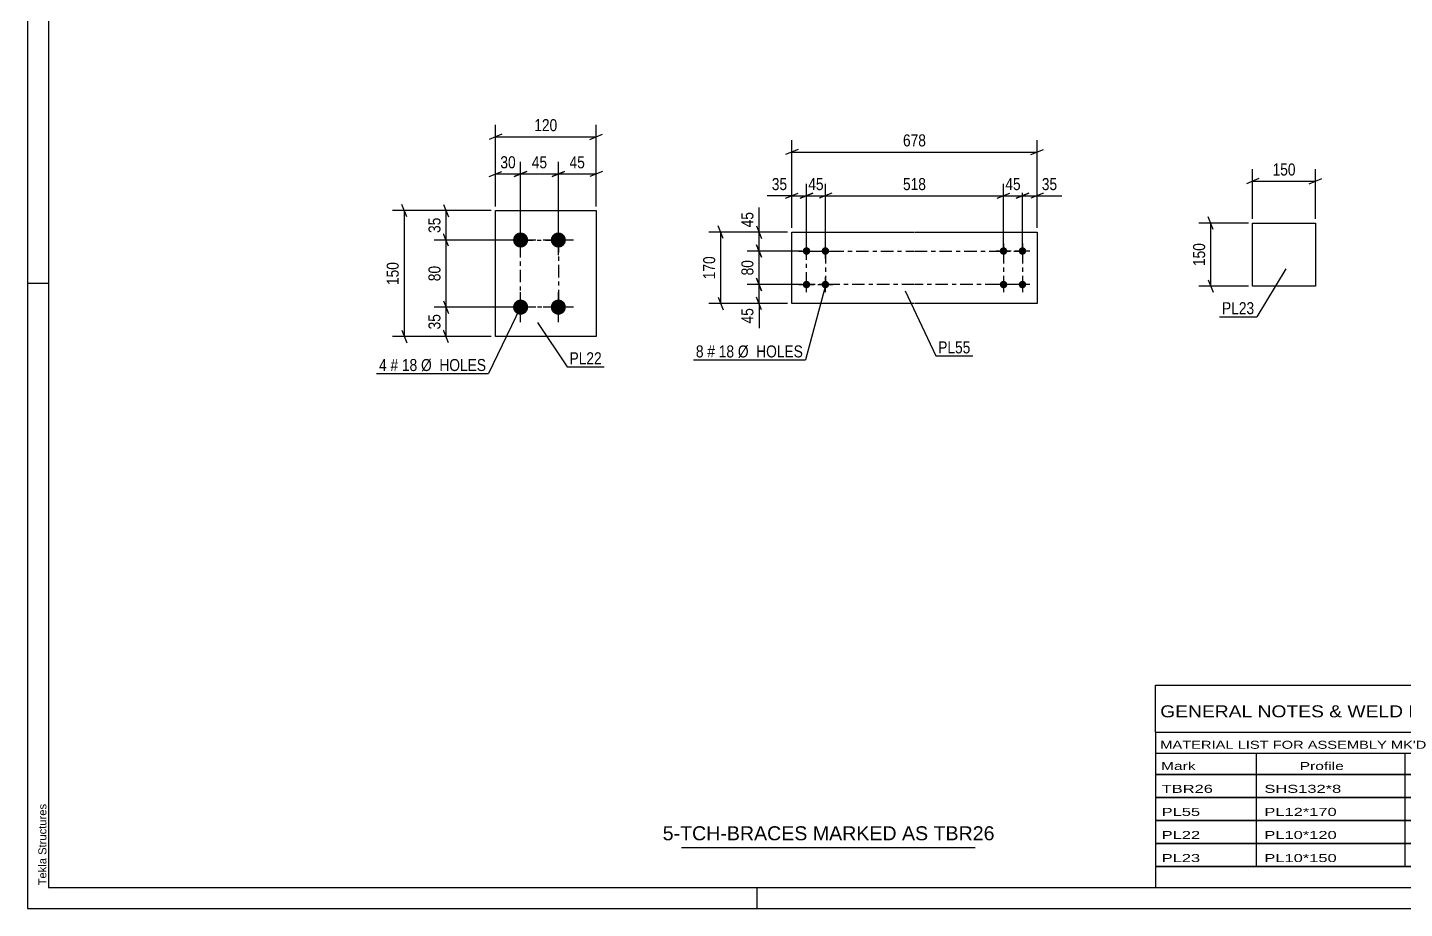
# Model space of a CAD drawing. Header units: millimetres. Extents: x 0 to 594, y 0 to 420.
# Drawn here: x 0 to 328.4, y 0 to 210 of the extents above; entities that cross this region are included whole.
import ezdxf

# ---------------------------------------------------------------- set-up
doc = ezdxf.new("R2010")
doc.units = ezdxf.units.MM
doc.linetypes.add('DXK_LINE_DOT3', pattern=[5.9187, 2.979, -0.9799, 0.9799, -0.9799])
doc.styles.add('Arial', font='ARIAL.TTF', dxfattribs={"height": 0.2})
doc.styles.add('Arial Narrow', font='ARIALN.TTF', dxfattribs={"height": 0.2})

# ---------------------------------------------------------------- blocks, each defined once
blk = doc.blocks.new('Unknown-489684978-1163')
at = {"color": 5, "linetype": 'Continuous'}
for p, q in [((0, 420), (0, 0)), ((5, 415), (5, 5)), ((5, 149), (0, 149)), ((5, 5), (589, 5)), ((174, 0), (174, 5)), ((0, 0), (594, 0))]:
    blk.add_line(p, q, dxfattribs=at)
at = {"color": 174, "linetype": 'Continuous', "style": 'Arial'}
blk.add_text('Tekla Structures', height=1.9102, rotation=90, dxfattribs=at).set_placement((4.5, 5.5))
blk = doc.blocks.new('Unknown-489684978-5815')
at = {"color": 7, "linetype": 'Continuous'}
for p, q in [((269, 53.25), (429, 53.25)), ((269, 42), (269, 53.25)), ((429, 53.25), (429, 42)), ((269, 42), (429, 42)), ((269, 42), (269, 37)), ((429, 42), (429, 37)), ((269, 37), (429, 37)), ((269, 37), (269, 32)), ((293, 37), (293, 32)), ((328.5, 37), (328.5, 32)), ((354.5, 37), (354.5, 32)), ((367.5, 37), (367.5, 32)), ((385, 37), (385, 32)), ((407, 37), (407, 32)), ((429, 37), (429, 32)), ((269, 32), (429, 32)), ((269, 31.95), (269, 26.55)), ((269, 31.95), (429, 31.95)), ((293, 32), (293, 26.5)), ((328.5, 32), (328.5, 26.5)), ((354.5, 32), (354.5, 26.5)), ((367.5, 32), (367.5, 26.5)), ((385, 32), (385, 26.5)), ((407, 32), (407, 26.5)), ((429, 31.95), (429, 26.55)), ((269, 26.55), (429, 26.55)), ((269, 26.45), (269, 21.05)), ((269, 26.45), (429, 26.45)), ((293, 26.5), (293, 21)), ((328.5, 26.5), (328.5, 21)), ((354.5, 26.5), (354.5, 21)), ((367.5, 26.5), (367.5, 21)), ((385, 26.5), (385, 21)), ((407, 26.5), (407, 21)), ((429, 26.45), (429, 21.05)), ((269, 21.05), (429, 21.05)), ((269, 20.95), (269, 15.55)), ((269, 20.95), (429, 20.95)), ((293, 21), (293, 15.5)), ((328.5, 21), (328.5, 15.5)), ((354.5, 21), (354.5, 15.5)), ((367.5, 21), (367.5, 15.5)), ((385, 21), (385, 15.5)), ((407, 21), (407, 15.5)), ((429, 20.95), (429, 15.55)), ((269, 15.55), (429, 15.55)), ((269, 15.45), (269, 10.05)), ((269, 15.45), (429, 15.45)), ((293, 15.5), (293, 10)), ((328.5, 15.5), (328.5, 10)), ((354.5, 15.5), (354.5, 10)), ((367.5, 15.5), (367.5, 10)), ((385, 15.5), (385, 10)), ((407, 15.5), (407, 10)), ((429, 15.45), (429, 10.05)), ((269, 10.05), (429, 10.05)), ((269, 10), (429, 10)), ((269, 10), (269, 5)), ((385, 10), (385, 5)), ((407, 10), (407, 5)), ((429, 10), (429, 5)), ((269, 5), (429, 5))]:
    blk.add_line(p, q, dxfattribs=at)
at = {"color": 7, "style": 'Arial Narrow'}
for s, height, width, p in [('GENERAL NOTES & WELD DETAILS :', 2.8633, 1.4, (270.15, 45.56)), ('REFER TYP DRAWING TYP-01', 1.9089, 1.6, (353.7, 45.66)), ("MATERIAL LIST FOR ASSEMBLY MK'D", 1.9089, 1.6, (270.15, 38.06)), ('TBR26', 1.909, 1.794707, (362.68, 37.97)), ('5', 1.91, 1.794707, (391.08, 38.06)), ('No. Required', 1.9089, 1.6, (400.41, 38.06)), ('Mark', 1.909, 1.7, (270.34, 33)), ('Profile', 1.909, 1.7, (303.41, 33)), ('Material', 1.909, 1.7, (333.54, 33.06)), ('No.', 1.909, 1.7, (358.5, 33.06)), ('Length', 1.909, 1.7, (369, 33.06)), ('Area', 1.909, 1.7, (391.5, 33.06)), ('Weight', 1.909, 1.7, (411, 33.06))]:
    blk.add_text(s, height=height, dxfattribs=dict(at, width=width)).set_placement(p)
at = {"color": 7, "linetype": 'Continuous', "style": 'Arial Narrow'}
for s, height, width, p in [('TBR26', 1.909, 1.794707, (270.5, 27.56)), ('SHS132*8', 1.909, 1.794707, (295, 27.56)), ('E350', 1.909, 1.794707, (334.74, 27.56)), ('1', 1.91, 1.794707, (358.86, 27.56)), ('5728', 1.909, 1.794707, (371.58, 27.56)), ('3.0', 1.909, 1.794707, (395.32, 27.56)), ('177.9', 1.909, 1.794707, (411.96, 27.56)), ('PL55', 1.909, 1.794707, (270.5, 22.06)), ('PL12*170', 1.909, 1.794707, (295, 22.06)), ('E350', 1.909, 1.794707, (334.74, 22.06)), ('1', 1.91, 1.794707, (358.86, 22.06)), ('678', 1.909, 1.794707, (373.77, 22.06)), ('0.3', 1.909, 1.794707, (395.32, 22.06)), ('10.9', 1.909, 1.794707, (414.14, 22.06)), ('PL22', 1.909, 1.794707, (270.5, 16.56)), ('PL10*120', 1.909, 1.794707, (295, 16.56)), ('E350', 1.909, 1.794707, (334.74, 16.56)), ('4', 1.91, 1.794707, (358.86, 16.56)), ('150', 1.909, 1.794707, (373.77, 16.56)), ('0.0', 1.909, 1.794707, (395.32, 16.56)), ('5.7', 1.909, 1.794707, (416.33, 16.56)), ('PL23', 1.909, 1.794707, (270.5, 11.06)), ('PL10*150', 1.909, 1.794707, (295, 11.06)), ('E350', 1.909, 1.794707, (334.74, 11.06)), ('2', 1.91, 1.794707, (358.86, 11.06)), ('150', 1.909, 1.794707, (373.77, 11.06)), ('0.1', 1.909, 1.794707, (395.32, 11.06)), ('3.5', 1.909, 1.794707, (416.33, 11.06)), ('Total', 1.909, 1.7, (371.33, 6.5)), ('3.5', 1.909, 1.794707, (394.83, 6.5)), ('198.0', 1.909, 1.794707, (411.96, 6.5))]:
    blk.add_text(s, height=height, dxfattribs=dict(at, width=width)).set_placement(p)
blk = doc.blocks.new('Unknown-489684978-5816')
at = {"color": 7, "linetype": 'Continuous'}
blk.add_line((156, 14.5), (226, 14.5), dxfattribs=at)
at = {"color": 7, "style": 'Arial'}
blk.add_text('5-TCH-BRACES MARKED AS TBR26', height=3.3428, dxfattribs=at).set_placement((151.49, 16.25))
blk = doc.blocks.new('Part-489684978-3274 - 3273')
at = {"color": 2, "linetype": 'Continuous'}
for p, q in [((182.29, 161.23), (211.49, 161.23)), ((182.29, 144.23), (182.29, 161.23)), ((211.59, 161.23), (240.79, 161.23)), ((240.79, 161.23), (240.79, 144.23)), ((211.49, 144.23), (182.29, 144.23)), ((240.79, 144.23), (211.59, 144.23))]:
    blk.add_line(p, q, dxfattribs=at)
blk = doc.blocks.new('Bolt-489684978-3275 - 3273')
at = {"linetype": 'Continuous'}
for points in [[(232.79, 155.83, -1), (232.79, 157.63, -1)], [(237.29, 155.83, -1), (237.29, 157.63, -1)], [(232.79, 147.83, -1), (232.79, 149.63, -1)], [(237.29, 147.83, -1), (237.29, 149.63, -1)]]:
    blk.add_hatch(color=1, dxfattribs=at).paths.add_polyline_path(points)
at = {"color": 1, "linetype": 'Continuous'}
for p, q in [((232.79, 158.53), (232.79, 154.93)), ((237.29, 158.53), (237.29, 154.93)), ((234.59, 156.73), (230.99, 156.73)), ((239.09, 156.73), (235.49, 156.73)), ((234.59, 148.73), (230.99, 148.73)), ((232.79, 150.53), (232.79, 146.93)), ((239.09, 148.73), (235.49, 148.73)), ((237.29, 150.53), (237.29, 146.93))]:
    blk.add_line(p, q, dxfattribs=at)
blk = doc.blocks.new('Bolt-489684978-3276 - 3273')
at = {"linetype": 'Continuous'}
for points in [[(185.79, 157.63, -1), (185.79, 155.83, -1)], [(190.29, 157.63, -1), (190.29, 155.83, -1)], [(185.79, 149.63, -1), (185.79, 147.83, -1)], [(190.29, 149.63, -1), (190.29, 147.83, -1)]]:
    blk.add_hatch(color=1, dxfattribs=at).paths.add_polyline_path(points)
at = {"color": 1, "linetype": 'Continuous'}
for p, q in [((185.79, 154.93), (185.79, 158.53)), ((190.29, 154.93), (190.29, 158.53)), ((183.99, 156.73), (187.59, 156.73)), ((188.49, 156.73), (192.09, 156.73)), ((183.99, 148.73), (187.59, 148.73)), ((185.79, 146.93), (185.79, 150.53)), ((188.49, 148.73), (192.09, 148.73)), ((190.29, 146.93), (190.29, 150.53))]:
    blk.add_line(p, q, dxfattribs=at)
blk = doc.blocks.new('Bolt-489684978-1755 - 1749')
at = {"linetype": 'Continuous'}
for points in [[(117.6, 157.55, -1), (117.6, 161.15, -1)], [(126.6, 157.55, -1), (126.6, 161.15, -1)], [(117.6, 141.55, -1), (117.6, 145.15, -1)], [(126.6, 141.55, -1), (126.6, 145.15, -1)]]:
    blk.add_hatch(color=1, dxfattribs=at).paths.add_polyline_path(points)
at = {"color": 1, "linetype": 'Continuous'}
for p, q in [((117.6, 155.75), (117.6, 162.95)), ((126.6, 155.75), (126.6, 162.95)), ((121.2, 159.35), (114, 159.35)), ((130.2, 159.35), (123, 159.35)), ((117.6, 139.75), (117.6, 146.95)), ((126.6, 139.75), (126.6, 146.95)), ((121.2, 143.35), (114, 143.35)), ((130.2, 143.35), (123, 143.35))]:
    blk.add_line(p, q, dxfattribs=at)
blk = doc.blocks.new('Part-489684978-1770 - 1749')
at = {"color": 2, "linetype": 'Continuous'}
for p, q in [((111.6, 136.35), (111.6, 166.35)), ((111.6, 166.35), (135.6, 166.35)), ((135.6, 166.35), (135.6, 136.35)), ((135.6, 136.35), (111.6, 136.35))]:
    blk.add_line(p, q, dxfattribs=at)
blk = doc.blocks.new('Part-489684978-1712 - 1696')
at = {"color": 2, "linetype": 'Continuous'}
for p, q in [((292.2, 163.38), (307.2, 163.38)), ((292.2, 148.38), (292.2, 163.38)), ((307.2, 163.38), (307.2, 148.38)), ((307.2, 148.38), (292.2, 148.38))]:
    blk.add_line(p, q, dxfattribs=at)
blk = doc.blocks.new('Rectangle-489684978-4076 - 3273')
at = {"color": 1, "linetype": 'DXK_LINE_DOT3'}
for p, q in [((185.79, 156.73), (211.49, 156.73)), ((185.79, 148.73), (185.79, 156.73)), ((211.59, 156.73), (237.29, 156.73)), ((237.29, 156.73), (237.29, 148.73)), ((211.49, 148.73), (185.79, 148.73)), ((237.29, 148.73), (211.59, 148.73))]:
    blk.add_line(p, q, dxfattribs=at)
blk = doc.blocks.new('Rectangle-489684978-1870 - 1749')
at = {"color": 1, "linetype": 'DXK_LINE_DOT3'}
blk.add_lwpolyline([(117.6, 159.35), (126.6, 159.35), (126.6, 143.35), (117.6, 143.35), (117.6, 159.35)], close=True, dxfattribs=at)
blk = doc.blocks.new('Line-489684978-4086 - 3273')
at = {"color": 1, "linetype": 'DXK_LINE_DOT3'}
blk.add_line((190.29, 156.73), (190.29, 148.73), dxfattribs=at)
blk = doc.blocks.new('Line-489684978-4093 - 3273')
at = {"color": 1, "linetype": 'DXK_LINE_DOT3'}
blk.add_line((232.79, 156.73), (232.79, 148.73), dxfattribs=at)
blk = doc.blocks.new('StraightDimension-489684978-4152 - 3273')
at = {"color": 7, "linetype": 'Continuous'}
for p, q in [((183.79, 180.92), (180.79, 179.72)), ((182.29, 162.23), (182.29, 183.17)), ((239.29, 179.72), (242.29, 180.92)), ((240.79, 162.23), (240.79, 183.17)), ((182.29, 180.32), (240.79, 180.32))]:
    blk.add_line(p, q, dxfattribs=at)
at = {"color": 0}
blk.add_wipeout([(214.88, 181.07), (214.88, 185.27), (208.2, 185.27), (208.2, 181.07)], dxfattribs=at)
at = {"color": 3, "style": 'Arial Narrow'}
blk.add_text('678', height=2.863, dxfattribs=at).set_placement((208.8, 181.67))
blk = doc.blocks.new('StraightDimension-489684978-4104 - 3273')
at = {"color": 7, "linetype": 'Continuous'}
for p, q in [((185.79, 157.73), (185.79, 172.75)), ((190.29, 157.73), (190.29, 172.75)), ((184.29, 169.3), (187.29, 170.5)), ((185.79, 169.9), (190.29, 169.9)), ((191.79, 170.5), (188.79, 169.3))]:
    blk.add_line(p, q, dxfattribs=at)
at = {"color": 0}
blk.add_wipeout([(190.47, 170.65), (190.47, 174.85), (185.61, 174.85), (185.61, 170.65)], dxfattribs=at)
at = {"color": 3, "style": 'Arial Narrow'}
blk.add_text('45', height=2.863, dxfattribs=at).set_placement((186.21, 171.25))
blk = doc.blocks.new('StraightDimension-489684978-4165 - 3273')
at = {"color": 7, "linetype": 'Continuous'}
for p, q in [((173.87, 158.23), (175.07, 155.23)), ((184.79, 156.73), (171.62, 156.73)), ((174.47, 148.73), (174.47, 156.73)), ((184.79, 148.73), (171.62, 148.73)), ((175.07, 147.23), (173.87, 150.23))]:
    blk.add_line(p, q, dxfattribs=at)
at = {"color": 0}
blk.add_wipeout([(173.72, 155.16), (169.52, 155.16), (169.52, 150.31), (173.72, 150.31)], dxfattribs=at)
at = {"color": 3, "style": 'Arial Narrow'}
blk.add_text('80', height=2.863, rotation=90.0002, dxfattribs=at).set_placement((173.12, 150.91))
blk = doc.blocks.new('StraightDimension-489684978-4101 - 3273')
at = {"color": 7, "linetype": 'Continuous'}
for p, q in [((237.29, 157.73), (237.29, 172.75)), ((240.79, 162.23), (240.79, 172.75)), ((235.79, 169.3), (238.79, 170.5)), ((237.29, 169.9), (240.79, 169.9)), ((242.29, 170.5), (239.29, 169.3))]:
    blk.add_line(p, q, dxfattribs=at)
at = {"color": 0}
blk.add_wipeout([(246.17, 170.65), (246.17, 174.85), (241.31, 174.85), (241.31, 170.65)], dxfattribs=at)
at = {"color": 7, "linetype": 'Continuous'}
blk.add_line((240.79, 169.9), (246.7, 169.9), dxfattribs=at)
blk.add_line((240.79, 169.9), (246.7, 169.9), dxfattribs=at)
at = {"color": 3, "style": 'Arial Narrow'}
blk.add_text('35', height=2.863, dxfattribs=at).set_placement((241.91, 171.25))
blk = doc.blocks.new('StraightDimension-489684978-4166 - 3273')
at = {"color": 7, "linetype": 'Continuous'}
for p, q in [((184.79, 148.73), (171.62, 148.73)), ((173.87, 150.23), (175.07, 147.23)), ((174.47, 144.23), (174.47, 148.73)), ((175.07, 142.73), (173.87, 145.73)), ((181.29, 144.23), (171.62, 144.23))]:
    blk.add_line(p, q, dxfattribs=at)
at = {"color": 0}
blk.add_wipeout([(173.72, 143.71), (169.52, 143.71), (169.52, 138.85), (173.72, 138.85)], dxfattribs=at)
at = {"color": 7, "linetype": 'Continuous'}
blk.add_line((174.47, 144.23), (174.47, 138.33), dxfattribs=at)
blk.add_line((174.47, 144.23), (174.47, 138.33), dxfattribs=at)
at = {"color": 3, "style": 'Arial Narrow'}
blk.add_text('45', height=2.863, rotation=90.0002, dxfattribs=at).set_placement((173.12, 139.45))
blk = doc.blocks.new('StraightDimension-489684978-4102 - 3273')
at = {"color": 7, "linetype": 'Continuous'}
for p, q in [((232.79, 157.73), (232.79, 172.75)), ((237.29, 157.73), (237.29, 172.75)), ((231.29, 169.3), (234.29, 170.5)), ((232.79, 169.9), (237.29, 169.9)), ((238.79, 170.5), (235.79, 169.3))]:
    blk.add_line(p, q, dxfattribs=at)
at = {"color": 0}
blk.add_wipeout([(237.47, 170.65), (237.47, 174.85), (232.61, 174.85), (232.61, 170.65)], dxfattribs=at)
at = {"color": 3, "style": 'Arial Narrow'}
blk.add_text('45', height=2.863, dxfattribs=at).set_placement((233.21, 171.25))
blk = doc.blocks.new('StraightDimension-489684978-4103 - 3273')
at = {"color": 7, "linetype": 'Continuous'}
for p, q in [((190.29, 157.73), (190.29, 172.75)), ((232.79, 157.73), (232.79, 172.75)), ((191.79, 170.5), (188.79, 169.3)), ((190.29, 169.9), (232.79, 169.9)), ((231.29, 169.3), (234.29, 170.5))]:
    blk.add_line(p, q, dxfattribs=at)
at = {"color": 0}
blk.add_wipeout([(214.88, 170.65), (214.88, 174.85), (208.2, 174.85), (208.2, 170.65)], dxfattribs=at)
at = {"color": 3, "style": 'Arial Narrow'}
blk.add_text('518', height=2.863, dxfattribs=at).set_placement((208.8, 171.25))
blk = doc.blocks.new('StraightDimension-489684978-4105 - 3273')
at = {"color": 7, "linetype": 'Continuous'}
for p, q in [((182.29, 162.23), (182.29, 172.75)), ((185.79, 157.73), (185.79, 172.75)), ((180.79, 169.3), (183.79, 170.5)), ((182.29, 169.9), (185.79, 169.9)), ((187.29, 170.5), (184.29, 169.3))]:
    blk.add_line(p, q, dxfattribs=at)
at = {"color": 0}
blk.add_wipeout([(181.76, 170.65), (181.76, 174.85), (176.91, 174.85), (176.91, 170.65)], dxfattribs=at)
at = {"color": 7, "linetype": 'Continuous'}
blk.add_line((182.29, 169.9), (176.38, 169.9), dxfattribs=at)
blk.add_line((182.29, 169.9), (176.38, 169.9), dxfattribs=at)
at = {"color": 3, "style": 'Arial Narrow'}
blk.add_text('35', height=2.863, dxfattribs=at).set_placement((177.51, 171.25))
blk = doc.blocks.new('StraightDimension-489684978-4164 - 3273')
at = {"color": 7, "linetype": 'Continuous'}
for p, q in [((181.29, 161.23), (171.62, 161.23)), ((173.87, 162.73), (175.07, 159.73)), ((174.47, 156.73), (174.47, 161.23)), ((175.07, 155.23), (173.87, 158.23)), ((184.79, 156.73), (171.62, 156.73))]:
    blk.add_line(p, q, dxfattribs=at)
at = {"color": 0}
blk.add_wipeout([(173.72, 166.62), (169.52, 166.62), (169.52, 161.76), (173.72, 161.76)], dxfattribs=at)
at = {"color": 7, "linetype": 'Continuous'}
blk.add_line((174.47, 161.23), (174.47, 167.14), dxfattribs=at)
blk.add_line((174.47, 161.23), (174.47, 167.14), dxfattribs=at)
at = {"color": 3, "style": 'Arial Narrow'}
blk.add_text('45', height=2.863, rotation=90.0002, dxfattribs=at).set_placement((173.12, 162.36))
blk = doc.blocks.new('StraightDimension-489684978-4187 - 3273')
at = {"color": 7, "linetype": 'Continuous'}
for p, q in [((181.29, 161.23), (162.5, 161.23)), ((165.95, 159.73), (164.75, 162.73)), ((165.35, 144.23), (165.35, 161.23)), ((164.75, 145.73), (165.95, 142.73)), ((181.29, 144.23), (162.5, 144.23))]:
    blk.add_line(p, q, dxfattribs=at)
at = {"color": 0}
blk.add_wipeout([(164.6, 156.08), (160.4, 156.08), (160.4, 149.39), (164.6, 149.39)], dxfattribs=at)
at = {"color": 3, "style": 'Arial Narrow'}
blk.add_text('170', height=2.863, rotation=90.0002, dxfattribs=at).set_placement((164, 149.99))
blk = doc.blocks.new('StraightDimension-489684978-1804 - 1749')
at = {"color": 7, "linetype": 'Continuous'}
for p, q in [((116.6, 159.35), (96.98, 159.35)), ((100.43, 157.85), (99.23, 160.85)), ((99.83, 143.35), (99.83, 159.35)), ((99.23, 144.85), (100.43, 141.85)), ((116.6, 143.35), (96.98, 143.35))]:
    blk.add_line(p, q, dxfattribs=at)
at = {"color": 0}
blk.add_wipeout([(99.08, 153.78), (94.88, 153.78), (94.88, 148.93), (99.08, 148.93)], dxfattribs=at)
at = {"color": 3, "style": 'Arial Narrow'}
blk.add_text('80', height=2.863, rotation=90.0002, dxfattribs=at).set_placement((98.48, 149.53))
blk = doc.blocks.new('StraightDimension-489684978-1788 - 1749')
at = {"color": 7, "linetype": 'Continuous'}
for p, q in [((99.23, 167.85), (100.43, 164.85)), ((110.6, 166.35), (96.98, 166.35)), ((99.83, 159.35), (99.83, 166.35)), ((116.6, 159.35), (96.98, 159.35)), ((100.43, 157.85), (99.23, 160.85))]:
    blk.add_line(p, q, dxfattribs=at)
at = {"color": 0}
blk.add_wipeout([(99.08, 165.28), (94.88, 165.28), (94.88, 160.43), (99.08, 160.43)], dxfattribs=at)
at = {"color": 3, "style": 'Arial Narrow'}
blk.add_text('35', height=2.863, rotation=90.0002, dxfattribs=at).set_placement((98.48, 161.03))
blk = doc.blocks.new('StraightDimension-489684978-1772 - 1749')
at = {"color": 7, "linetype": 'Continuous'}
for p, q in [((99.23, 144.85), (100.43, 141.85)), ((116.6, 143.35), (96.98, 143.35)), ((99.83, 136.35), (99.83, 143.35)), ((110.6, 136.35), (96.98, 136.35)), ((100.43, 134.85), (99.23, 137.85))]:
    blk.add_line(p, q, dxfattribs=at)
at = {"color": 0}
blk.add_wipeout([(99.08, 142.28), (94.88, 142.28), (94.88, 137.43), (99.08, 137.43)], dxfattribs=at)
at = {"color": 3, "style": 'Arial Narrow'}
blk.add_text('35', height=2.863, rotation=90.0002, dxfattribs=at).set_placement((98.48, 138.03))
blk = doc.blocks.new('StraightDimension-489684978-1818 - 1749')
at = {"color": 7, "linetype": 'Continuous'}
for p, q in [((90.47, 164.85), (89.27, 167.85)), ((110.6, 166.35), (87.02, 166.35)), ((89.87, 136.35), (89.87, 166.35)), ((110.6, 136.35), (87.02, 136.35)), ((89.27, 137.85), (90.47, 134.85))]:
    blk.add_line(p, q, dxfattribs=at)
at = {"color": 0}
blk.add_wipeout([(89.12, 154.7), (84.92, 154.7), (84.92, 148.01), (89.12, 148.01)], dxfattribs=at)
at = {"color": 3, "style": 'Arial Narrow'}
blk.add_text('150', height=2.863, rotation=90.0002, dxfattribs=at).set_placement((88.52, 148.61))
blk = doc.blocks.new('StraightDimension-489684978-1829 - 1749')
at = {"color": 7, "linetype": 'Continuous'}
for p, q in [((111.6, 167.35), (111.6, 177.95)), ((117.6, 160.35), (117.6, 177.95)), ((110.1, 174.5), (113.1, 175.7)), ((111.6, 175.1), (117.6, 175.1)), ((119.1, 175.7), (116.1, 174.5))]:
    blk.add_line(p, q, dxfattribs=at)
at = {"color": 0}
blk.add_wipeout([(117.03, 175.85), (117.03, 180.05), (112.17, 180.05), (112.17, 175.85)], dxfattribs=at)
at = {"color": 3, "style": 'Arial Narrow'}
blk.add_text('30', height=2.863, dxfattribs=at).set_placement((112.77, 176.45))
blk = doc.blocks.new('StraightDimension-489684978-1839 - 1749')
at = {"color": 7, "linetype": 'Continuous'}
for p, q in [((117.6, 160.35), (117.6, 177.95)), ((126.6, 160.35), (126.6, 177.95)), ((116.1, 174.5), (119.1, 175.7)), ((117.6, 175.1), (126.6, 175.1)), ((128.1, 175.7), (125.1, 174.5))]:
    blk.add_line(p, q, dxfattribs=at)
at = {"color": 0}
blk.add_wipeout([(124.53, 175.85), (124.53, 180.05), (119.67, 180.05), (119.67, 175.85)], dxfattribs=at)
at = {"color": 3, "style": 'Arial Narrow'}
blk.add_text('45', height=2.863, dxfattribs=at).set_placement((120.27, 176.45))
blk = doc.blocks.new('StraightDimension-489684978-1849 - 1749')
at = {"color": 7, "linetype": 'Continuous'}
for p, q in [((126.6, 160.35), (126.6, 177.95)), ((135.6, 167.35), (135.6, 177.95)), ((125.1, 174.5), (128.1, 175.7)), ((126.6, 175.1), (135.6, 175.1)), ((137.1, 175.7), (134.1, 174.5))]:
    blk.add_line(p, q, dxfattribs=at)
at = {"color": 0}
blk.add_wipeout([(133.53, 175.85), (133.53, 180.05), (128.67, 180.05), (128.67, 175.85)], dxfattribs=at)
at = {"color": 3, "style": 'Arial Narrow'}
blk.add_text('45', height=2.863, dxfattribs=at).set_placement((129.27, 176.45))
blk = doc.blocks.new('StraightDimension-489684978-1860 - 1749')
at = {"color": 7, "linetype": 'Continuous'}
for p, q in [((113.1, 184.55), (110.1, 183.35)), ((111.6, 167.35), (111.6, 186.8)), ((111.6, 183.95), (135.6, 183.95)), ((134.1, 183.35), (137.1, 184.55)), ((135.6, 167.35), (135.6, 186.8))]:
    blk.add_line(p, q, dxfattribs=at)
at = {"color": 0}
blk.add_wipeout([(126.94, 184.7), (126.94, 188.9), (120.26, 188.9), (120.26, 184.7)], dxfattribs=at)
at = {"color": 3, "style": 'Arial Narrow'}
blk.add_text('120', height=2.863, dxfattribs=at).set_placement((120.86, 185.3))
blk = doc.blocks.new('StraightDimension-489684978-1716 - 1696')
at = {"color": 7, "linetype": 'Continuous'}
for p, q in [((292.2, 164.38), (292.2, 176.23)), ((307.2, 164.38), (307.2, 176.23)), ((293.7, 173.98), (290.7, 172.78)), ((292.2, 173.38), (307.2, 173.38)), ((305.7, 172.78), (308.7, 173.98))]:
    blk.add_line(p, q, dxfattribs=at)
at = {"color": 0}
blk.add_wipeout([(303.04, 174.13), (303.04, 178.33), (296.35, 178.33), (296.35, 174.13)], dxfattribs=at)
at = {"color": 3, "style": 'Arial Narrow'}
blk.add_text('150', height=2.863, dxfattribs=at).set_placement((296.95, 174.73))
blk = doc.blocks.new('StraightDimension-489684978-1727 - 1696')
at = {"color": 7, "linetype": 'Continuous'}
for p, q in [((282.8, 161.88), (281.6, 164.88)), ((291.2, 163.38), (279.35, 163.38)), ((282.2, 148.38), (282.2, 163.38)), ((291.2, 148.38), (279.35, 148.38)), ((281.6, 149.88), (282.8, 146.88))]:
    blk.add_line(p, q, dxfattribs=at)
at = {"color": 0}
blk.add_wipeout([(281.45, 159.22), (277.25, 159.22), (277.25, 152.53), (281.45, 152.53)], dxfattribs=at)
at = {"color": 3, "style": 'Arial Narrow'}
blk.add_text('150', height=2.863, rotation=90.0002, dxfattribs=at).set_placement((280.85, 153.13))
blk = doc.blocks.new('MarkSet-489684978-4204 - 3273')
at = {"color": 0}
blk.add_wipeout([(161.24, 131.36), (161.24, 134.36), (159.41, 134.36), (159.41, 131.36)], dxfattribs=at)
blk.add_wipeout([(161.24, 131.36), (161.24, 134.36), (159.41, 134.36), (159.41, 131.36)], dxfattribs=at)
blk.add_wipeout([(163.96, 131.36), (163.96, 134.36), (162.14, 134.36), (162.14, 131.36)], dxfattribs=at)
blk.add_wipeout([(163.96, 131.36), (163.96, 134.36), (162.14, 134.36), (162.14, 131.36)], dxfattribs=at)
at = {"color": 3, "style": 'Arial Narrow'}
blk.add_text('8', height=2.86, dxfattribs=at).set_placement((159.41, 131.36))
at = {"color": 0}
blk.add_wipeout([(168.52, 131.36), (168.52, 134.36), (164.86, 134.36), (164.86, 131.36)], dxfattribs=at)
blk.add_wipeout([(168.52, 131.36), (168.52, 134.36), (164.86, 134.36), (164.86, 131.36)], dxfattribs=at)
at = {"color": 3, "style": 'Arial Narrow'}
blk.add_text('#', height=2.86, dxfattribs=at).set_placement((162.14, 131.36))
at = {"color": 0}
blk.add_wipeout([(184.95, 131.36), (184.95, 134.36), (169.42, 134.36), (169.42, 131.36)], dxfattribs=at)
blk.add_wipeout([(184.95, 131.36), (184.95, 134.36), (169.42, 134.36), (169.42, 131.36)], dxfattribs=at)
at = {"color": 7, "linetype": 'Continuous'}
for p in [(190.29, 148.5), (158.81, 130.76)]:
    blk.add_line(p, (185.55, 130.76), dxfattribs=at)
at = {"color": 3, "style": 'Arial Narrow'}
for s, p in [('18', (164.86, 131.36)), ('Ø  HOLES', (169.42, 131.36))]:
    blk.add_text(s, height=2.863, dxfattribs=at).set_placement(p)
blk = doc.blocks.new('Mark-489684978-4216 - 3273')
at = {"color": 0}
blk.add_wipeout([(224.88, 132.33), (224.88, 135.33), (217.2, 135.33), (217.2, 132.33)], dxfattribs=at)
blk.add_wipeout([(224.88, 132.33), (224.88, 135.33), (217.2, 135.33), (217.2, 132.33)], dxfattribs=at)
at = {"color": 30, "linetype": 'Continuous'}
for p, q in [((209.34, 147.21), (216.6, 131.73)), ((216.6, 131.73), (225.48, 131.73))]:
    blk.add_line(p, q, dxfattribs=at)
at = {"color": 3, "style": 'Arial Narrow'}
blk.add_text('PL55', height=2.863, dxfattribs=at).set_placement((217.2, 132.33))
blk = doc.blocks.new('Mark-489684978-1751 - 1749')
at = {"color": 0}
blk.add_wipeout([(85.66, 128.12), (85.66, 131.12), (83.84, 131.12), (83.84, 128.12)], dxfattribs=at)
blk.add_wipeout([(85.66, 128.12), (85.66, 131.12), (83.84, 131.12), (83.84, 128.12)], dxfattribs=at)
blk.add_wipeout([(88.39, 128.12), (88.39, 131.12), (86.56, 131.12), (86.56, 128.12)], dxfattribs=at)
blk.add_wipeout([(88.39, 128.12), (88.39, 131.12), (86.56, 131.12), (86.56, 128.12)], dxfattribs=at)
at = {"color": 3, "style": 'Arial Narrow'}
blk.add_text('4', height=2.86, dxfattribs=at).set_placement((83.84, 128.12))
at = {"color": 0}
blk.add_wipeout([(92.95, 128.12), (92.95, 131.12), (89.29, 131.12), (89.29, 128.12)], dxfattribs=at)
blk.add_wipeout([(92.95, 128.12), (92.95, 131.12), (89.29, 131.12), (89.29, 128.12)], dxfattribs=at)
at = {"color": 3, "style": 'Arial Narrow'}
blk.add_text('#', height=2.86, dxfattribs=at).set_placement((86.56, 128.12))
at = {"color": 0}
blk.add_wipeout([(109.38, 128.12), (109.38, 131.12), (93.85, 131.12), (93.85, 128.12)], dxfattribs=at)
blk.add_wipeout([(109.38, 128.12), (109.38, 131.12), (93.85, 131.12), (93.85, 128.12)], dxfattribs=at)
at = {"color": 7, "linetype": 'Continuous'}
for p in [(117.6, 143.35), (83.24, 127.52)]:
    blk.add_line(p, (109.98, 127.52), dxfattribs=at)
at = {"color": 3, "style": 'Arial Narrow'}
for s, p in [('18', (89.29, 128.12)), ('Ø  HOLES', (93.85, 128.12))]:
    blk.add_text(s, height=2.863, dxfattribs=at).set_placement(p)
blk = doc.blocks.new('Mark-489684978-1766 - 1749')
at = {"color": 0}
blk.add_wipeout([(136.94, 129.72), (136.94, 132.72), (129.27, 132.72), (129.27, 129.72)], dxfattribs=at)
blk.add_wipeout([(136.94, 129.72), (136.94, 132.72), (129.27, 132.72), (129.27, 129.72)], dxfattribs=at)
at = {"color": 30, "linetype": 'Continuous'}
for p, q in [((121.59, 139.7), (128.67, 129.12)), ((128.67, 129.12), (137.54, 129.12))]:
    blk.add_line(p, q, dxfattribs=at)
at = {"color": 3, "style": 'Arial Narrow'}
blk.add_text('PL22', height=2.863, dxfattribs=at).set_placement((129.27, 129.72))
blk = doc.blocks.new('Mark-489684978-1708 - 1696')
at = {"color": 0}
blk.add_wipeout([(292.57, 141.67), (292.57, 144.67), (284.89, 144.67), (284.89, 141.67)], dxfattribs=at)
blk.add_wipeout([(292.57, 141.67), (292.57, 144.67), (284.89, 144.67), (284.89, 141.67)], dxfattribs=at)
at = {"color": 30, "linetype": 'Continuous'}
for p in [(300.1, 152.47), (284.29, 141.07)]:
    blk.add_line(p, (293.17, 141.07), dxfattribs=at)
at = {"color": 3, "style": 'Arial Narrow'}
blk.add_text('PL23', height=2.863, dxfattribs=at).set_placement((284.89, 141.67))

msp = doc.modelspace()

# ---------------------------------------------------------------- block references
for name in ['Unknown-489684978-1163', 'Part-489684978-1770 - 1749', 'Bolt-489684978-1755 - 1749', 'Part-489684978-3274 - 3273', 'Part-489684978-1712 - 1696', 'Rectangle-489684978-1870 - 1749', 'Bolt-489684978-3276 - 3273', 'Bolt-489684978-3275 - 3273', 'Rectangle-489684978-4076 - 3273', 'Line-489684978-4086 - 3273', 'Line-489684978-4093 - 3273', 'Unknown-489684978-5815', 'Unknown-489684978-5816']:
    msp.add_blockref(name, (0, 0))

# ---------------------------------------------------------------- next in the draw order: block references
for name in ['StraightDimension-489684978-4152 - 3273', 'StraightDimension-489684978-1716 - 1696', 'StraightDimension-489684978-1804 - 1749', 'Mark-489684978-4216 - 3273', 'Mark-489684978-1766 - 1749']:
    msp.add_blockref(name, (0, 0))

# ---------------------------------------------------------------- next in the draw order: block references
for name in ['StraightDimension-489684978-4104 - 3273', 'StraightDimension-489684978-4101 - 3273', 'StraightDimension-489684978-1788 - 1749', 'StraightDimension-489684978-1727 - 1696', 'StraightDimension-489684978-1772 - 1749']:
    msp.add_blockref(name, (0, 0))

# ---------------------------------------------------------------- next in the draw order: block references
for name in ['StraightDimension-489684978-4102 - 3273', 'StraightDimension-489684978-1818 - 1749', 'StraightDimension-489684978-4165 - 3273', 'Mark-489684978-1708 - 1696']:
    msp.add_blockref(name, (0, 0))

# ---------------------------------------------------------------- next in the draw order: block references
for name in ['StraightDimension-489684978-1829 - 1749', 'StraightDimension-489684978-4103 - 3273', 'StraightDimension-489684978-4166 - 3273', 'Mark-489684978-1751 - 1749']:
    msp.add_blockref(name, (0, 0))

# ---------------------------------------------------------------- next in the draw order: block references
for name in ['StraightDimension-489684978-1839 - 1749', 'StraightDimension-489684978-4105 - 3273']:
    msp.add_blockref(name, (0, 0))

# ---------------------------------------------------------------- next in the draw order: block references
for name in ['StraightDimension-489684978-1849 - 1749', 'StraightDimension-489684978-4164 - 3273']:
    msp.add_blockref(name, (0, 0))

# ---------------------------------------------------------------- next in the draw order: block references
for name in ['StraightDimension-489684978-1860 - 1749', 'StraightDimension-489684978-4187 - 3273']:
    msp.add_blockref(name, (0, 0))

# ---------------------------------------------------------------- next in the draw order: block references
msp.add_blockref('MarkSet-489684978-4204 - 3273', (0, 0))

doc.saveas('drawing.dxf')
